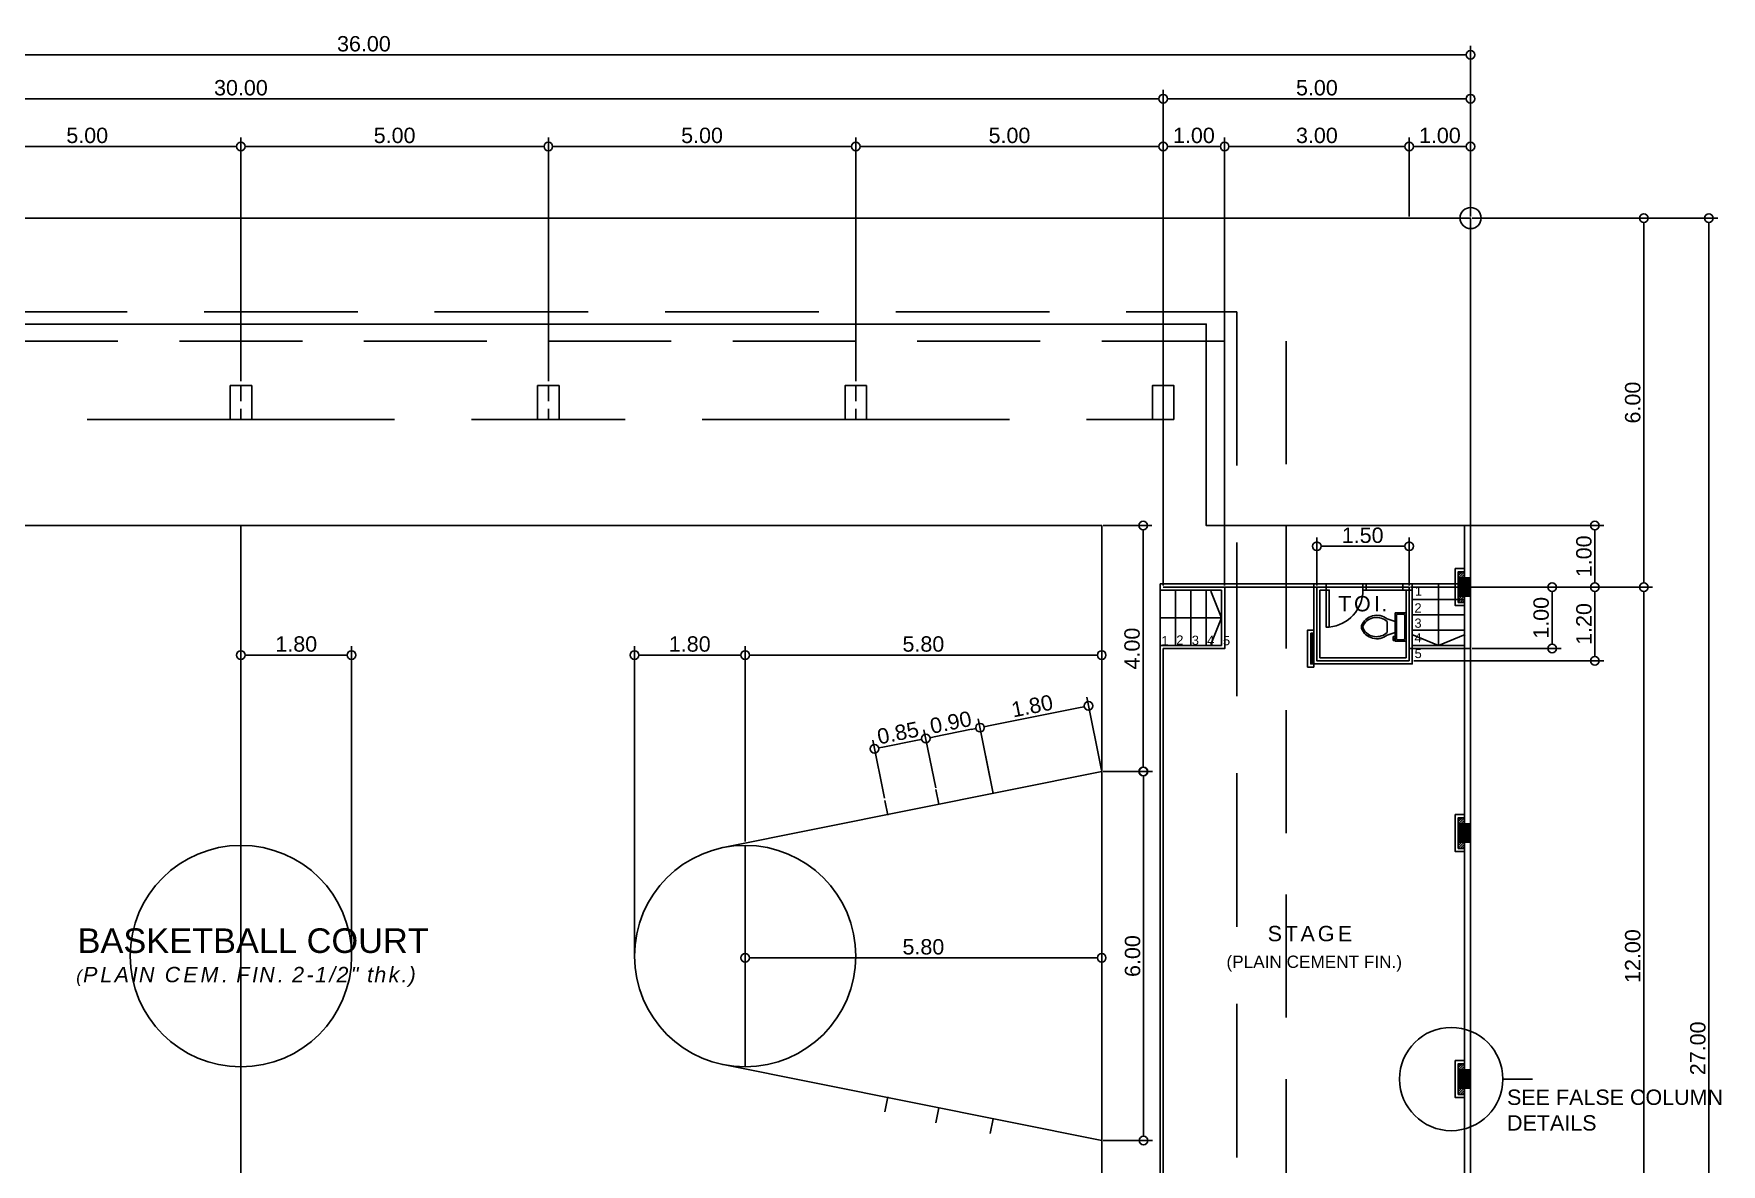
# Model space of a CAD drawing. Header units: inches. Extents: x -1369 to 1198, y -366 to 1398.
# Drawn here: x -18.52 to 8.92, y -223.9 to -205.52 of the extents above; entities that cross this region are included whole.
import ezdxf

# ---------------------------------------------------------------- set-up
doc = ezdxf.new("R2010")
doc.units = ezdxf.units.IN
doc.header["$MEASUREMENT"] = 0
doc.linetypes.add('HIDDEN', pattern=[0.375, 0.25, -0.125])
for name, color, linetype in [('cent', 3, 'Continuous'), ('COLM2', 7, 'Continuous'), ('dim', 8, 'Continuous'), ('rf', 1, 'HIDDEN'), ('txt', 7, 'Continuous'), ('wall', 7, 'Continuous')]:
    doc.layers.add(name, color=color, linetype=linetype)
doc.styles.get("Standard").update_dxf_attribs({"font": 'arial.ttf'})
doc.dimstyles.get("Standard").update_dxf_attribs({"dimtxt": 0.25, "dimasz": 0.14, "dimexe": 0.145, "dimexo": 0.025, "dimgap": 0.05, "dimtad": 1, "dimzin": 0, "dimdsep": 46, "dimtxsty": 'Standard', "dimblk": 'DOTBLANK', "dimcen": 0.09, "dimclrd": 256, "dimclre": 256, "dimaunit": 1, "dimadec": 5, "dimazin": 0, "dimtfac": 1, "dimtix": 1, "dimtofl": 0, "dimtmove": 0, "dimatfit": 3, "dimfxl": 0, "dimtolj": 1, "dimtzin": 0, "dimlwd": -1, "dimlwe": -1, "dimarcsym": 0})

# ---------------------------------------------------------------- blocks, each defined once
blk = doc.blocks.new('_DotBlank')
at = {"color": 0, "linetype": 'ByBlock', "lineweight": -2}
blk.add_line((-0.5, 0), (-1, 0), dxfattribs=at)
blk.add_circle((0, 0), 0.5, dxfattribs=at)
blk = doc.blocks.new('*D368')
at = {"layer": 'Defpoints', "color": 0, "transparency": 16777216}
for p in [(4.847, -205.865), (-31.153, -208.52), (4.847, -208.52)]:
    blk.add_point(p, dxfattribs=at)
at = {"layer": 'dim', "transparency": 16777216}
for p, q in [((-31.153, -208.495), (-31.153, -205.72)), ((4.847, -208.495), (4.847, -205.72)), ((-31.013, -205.865), (4.707, -205.865))]:
    blk.add_line(p, q, dxfattribs=at)
at = {"layer": 'dim', "transparency": 16777216, "xscale": 0.14, "yscale": 0.14, "zscale": 0.14, "rotation": 180}
blk.add_blockref('_DotBlank', (-31.153, -205.865), dxfattribs=at)
at = {"layer": 'dim', "transparency": 16777216, "xscale": 0.14, "yscale": 0.14, "zscale": 0.14}
blk.add_blockref('_DotBlank', (4.847, -205.865), dxfattribs=at)
at = {"layer": 'dim', "color": 0, "transparency": 16777216, "insert": (-13.153, -205.687), "char_height": 0.25, "attachment_point": 5}
blk.add_mtext('\\A1;36.00', dxfattribs=at)
blk = doc.blocks.new('*D346')
at = {"layer": 'Defpoints', "color": 0, "transparency": 16777216}
for p in [(4.847, -208.52), (4.847, -235.52), (8.722, -235.52)]:
    blk.add_point(p, dxfattribs=at)
at = {"layer": 'dim', "transparency": 16777216}
for p, q in [((4.872, -208.52), (8.867, -208.52)), ((8.722, -208.66), (8.722, -235.38)), ((4.872, -235.52), (8.867, -235.52))]:
    blk.add_line(p, q, dxfattribs=at)
at = {"layer": 'dim', "transparency": 16777216, "xscale": 0.14, "yscale": 0.14, "zscale": 0.14}
for p, rotation in [((8.722, -208.52), 90), ((8.722, -235.52), 270)]:
    blk.add_blockref('_DotBlank', p, dxfattribs=dict(at, rotation=rotation))
at = {"layer": 'dim', "color": 0, "transparency": 16777216, "insert": (8.544, -222.02), "char_height": 0.25, "attachment_point": 5, "rotation": 90}
blk.add_mtext('\\A1;27.00', dxfattribs=at)
blk = doc.blocks.new('*D351')
at = {"layer": 'Defpoints', "color": 0, "transparency": 16777216}
for p in [(-0.153, -206.579), (-30.153, -208.52), (-0.153, -208.52)]:
    blk.add_point(p, dxfattribs=at)
at = {"layer": 'dim', "transparency": 16777216}
for p, q in [((-30.153, -208.495), (-30.153, -206.434)), ((-30.013, -206.579), (-0.293, -206.579)), ((-0.153, -208.495), (-0.153, -206.434))]:
    blk.add_line(p, q, dxfattribs=at)
at = {"layer": 'dim', "transparency": 16777216, "xscale": 0.14, "yscale": 0.14, "zscale": 0.14, "rotation": 180}
blk.add_blockref('_DotBlank', (-30.153, -206.579), dxfattribs=at)
at = {"layer": 'dim', "transparency": 16777216, "xscale": 0.14, "yscale": 0.14, "zscale": 0.14}
blk.add_blockref('_DotBlank', (-0.153, -206.579), dxfattribs=at)
at = {"layer": 'dim', "color": 0, "transparency": 16777216, "insert": (-15.153, -206.402), "char_height": 0.25, "attachment_point": 5}
blk.add_mtext('\\A1;30.00', dxfattribs=at)
blk = doc.blocks.new('*D352')
at = {"layer": 'Defpoints', "color": 0, "transparency": 16777216}
for p in [(4.847, -206.579), (4.847, -208.52), (-0.153, -214.52)]:
    blk.add_point(p, dxfattribs=at)
at = {"layer": 'dim', "transparency": 16777216}
for p, q in [((-0.153, -214.495), (-0.153, -206.434)), ((-0.013, -206.579), (4.707, -206.579)), ((4.847, -208.495), (4.847, -206.434))]:
    blk.add_line(p, q, dxfattribs=at)
at = {"layer": 'dim', "transparency": 16777216, "xscale": 0.14, "yscale": 0.14, "zscale": 0.14, "rotation": 180}
blk.add_blockref('_DotBlank', (-0.153, -206.579), dxfattribs=at)
at = {"layer": 'dim', "transparency": 16777216, "xscale": 0.14, "yscale": 0.14, "zscale": 0.14}
blk.add_blockref('_DotBlank', (4.847, -206.579), dxfattribs=at)
at = {"layer": 'dim', "color": 0, "transparency": 16777216, "insert": (2.347, -206.402), "char_height": 0.25, "attachment_point": 5}
blk.add_mtext('\\A1;5.00', dxfattribs=at)
blk = doc.blocks.new('*D354')
at = {"layer": 'Defpoints', "color": 0, "transparency": 16777216}
for p in [(-15.153, -207.355), (-20.153, -211.195), (-15.153, -211.195)]:
    blk.add_point(p, dxfattribs=at)
at = {"layer": 'dim', "transparency": 16777216}
for p, q in [((-20.153, -211.17), (-20.153, -207.21)), ((-15.153, -211.17), (-15.153, -207.21)), ((-20.013, -207.355), (-15.293, -207.355))]:
    blk.add_line(p, q, dxfattribs=at)
at = {"layer": 'dim', "transparency": 16777216, "xscale": 0.14, "yscale": 0.14, "zscale": 0.14, "rotation": 180}
blk.add_blockref('_DotBlank', (-20.153, -207.355), dxfattribs=at)
at = {"layer": 'dim', "transparency": 16777216, "xscale": 0.14, "yscale": 0.14, "zscale": 0.14}
blk.add_blockref('_DotBlank', (-15.153, -207.355), dxfattribs=at)
at = {"layer": 'dim', "color": 0, "transparency": 16777216, "insert": (-17.653, -207.177), "char_height": 0.25, "attachment_point": 5}
blk.add_mtext('\\A1;5.00', dxfattribs=at)
blk = doc.blocks.new('*D355')
at = {"layer": 'Defpoints', "color": 0, "transparency": 16777216}
for p in [(-10.153, -207.355), (-15.153, -211.195), (-10.153, -211.195)]:
    blk.add_point(p, dxfattribs=at)
at = {"layer": 'dim', "transparency": 16777216}
for p, q in [((-15.153, -211.17), (-15.153, -207.21)), ((-10.153, -211.17), (-10.153, -207.21)), ((-15.013, -207.355), (-10.293, -207.355))]:
    blk.add_line(p, q, dxfattribs=at)
at = {"layer": 'dim', "transparency": 16777216, "xscale": 0.14, "yscale": 0.14, "zscale": 0.14, "rotation": 180}
blk.add_blockref('_DotBlank', (-15.153, -207.355), dxfattribs=at)
at = {"layer": 'dim', "transparency": 16777216, "xscale": 0.14, "yscale": 0.14, "zscale": 0.14}
blk.add_blockref('_DotBlank', (-10.153, -207.355), dxfattribs=at)
at = {"layer": 'dim', "color": 0, "transparency": 16777216, "insert": (-12.653, -207.177), "char_height": 0.25, "attachment_point": 5}
blk.add_mtext('\\A1;5.00', dxfattribs=at)
blk = doc.blocks.new('*D356')
at = {"layer": 'Defpoints', "color": 0, "transparency": 16777216}
for p in [(-5.153, -207.355), (-10.153, -211.195), (-5.153, -211.195)]:
    blk.add_point(p, dxfattribs=at)
at = {"layer": 'dim', "transparency": 16777216}
for p, q in [((-10.153, -211.17), (-10.153, -207.21)), ((-5.153, -211.17), (-5.153, -207.21)), ((-10.013, -207.355), (-5.293, -207.355))]:
    blk.add_line(p, q, dxfattribs=at)
at = {"layer": 'dim', "transparency": 16777216, "xscale": 0.14, "yscale": 0.14, "zscale": 0.14, "rotation": 180}
blk.add_blockref('_DotBlank', (-10.153, -207.355), dxfattribs=at)
at = {"layer": 'dim', "transparency": 16777216, "xscale": 0.14, "yscale": 0.14, "zscale": 0.14}
blk.add_blockref('_DotBlank', (-5.153, -207.355), dxfattribs=at)
at = {"layer": 'dim', "color": 0, "transparency": 16777216, "insert": (-7.653, -207.177), "char_height": 0.25, "attachment_point": 5}
blk.add_mtext('\\A1;5.00', dxfattribs=at)
blk = doc.blocks.new('*D357')
at = {"layer": 'Defpoints', "color": 0, "transparency": 16777216}
for p in [(-0.153, -207.355), (-5.153, -211.195), (-0.153, -211.195)]:
    blk.add_point(p, dxfattribs=at)
at = {"layer": 'dim', "transparency": 16777216}
for p, q in [((-5.153, -211.17), (-5.153, -207.21)), ((-0.153, -211.17), (-0.153, -207.21)), ((-5.013, -207.355), (-0.293, -207.355))]:
    blk.add_line(p, q, dxfattribs=at)
at = {"layer": 'dim', "transparency": 16777216, "xscale": 0.14, "yscale": 0.14, "zscale": 0.14, "rotation": 180}
blk.add_blockref('_DotBlank', (-5.153, -207.355), dxfattribs=at)
at = {"layer": 'dim', "transparency": 16777216, "xscale": 0.14, "yscale": 0.14, "zscale": 0.14}
blk.add_blockref('_DotBlank', (-0.153, -207.355), dxfattribs=at)
at = {"layer": 'dim', "color": 0, "transparency": 16777216, "insert": (-2.653, -207.177), "char_height": 0.25, "attachment_point": 5}
blk.add_mtext('\\A1;5.00', dxfattribs=at)
blk = doc.blocks.new('*D382')
at = {"layer": 'Defpoints', "color": 0, "transparency": 16777216}
for p in [(3.847, -214.52), (7.663, -214.52), (4.847, -226.52)]:
    blk.add_point(p, dxfattribs=at)
at = {"layer": 'dim', "transparency": 16777216}
for p, q in [((3.872, -214.52), (7.808, -214.52)), ((7.663, -226.38), (7.663, -214.66)), ((4.872, -226.52), (7.808, -226.52))]:
    blk.add_line(p, q, dxfattribs=at)
at = {"layer": 'dim', "transparency": 16777216, "xscale": 0.14, "yscale": 0.14, "zscale": 0.14}
for p, rotation in [((7.663, -214.52), 90), ((7.663, -226.52), 270)]:
    blk.add_blockref('_DotBlank', p, dxfattribs=dict(at, rotation=rotation))
at = {"layer": 'dim', "color": 0, "transparency": 16777216, "insert": (7.485, -220.52), "char_height": 0.25, "attachment_point": 5, "rotation": 90}
blk.add_mtext('\\A1;12.00', dxfattribs=at)
blk = doc.blocks.new('*D359')
at = {"layer": 'Defpoints', "color": 0, "transparency": 16777216}
for p in [(4.847, -208.52), (7.663, -208.52), (4.847, -214.52)]:
    blk.add_point(p, dxfattribs=at)
at = {"layer": 'dim', "transparency": 16777216}
for p, q in [((4.872, -208.52), (7.808, -208.52)), ((7.663, -214.38), (7.663, -208.66)), ((4.872, -214.52), (7.808, -214.52))]:
    blk.add_line(p, q, dxfattribs=at)
at = {"layer": 'dim', "transparency": 16777216, "xscale": 0.14, "yscale": 0.14, "zscale": 0.14}
for p, rotation in [((7.663, -208.52), 90), ((7.663, -214.52), 270)]:
    blk.add_blockref('_DotBlank', p, dxfattribs=dict(at, rotation=rotation))
at = {"layer": 'dim', "color": 0, "transparency": 16777216, "insert": (7.485, -211.52), "char_height": 0.25, "attachment_point": 5, "rotation": 90}
blk.add_mtext('\\A1;6.00', dxfattribs=at)
blk = doc.blocks.new('*D360')
at = {"layer": 'Defpoints', "color": 0, "transparency": 16777216}
for p in [(3.847, -207.355), (3.847, -208.52), (4.847, -208.52)]:
    blk.add_point(p, dxfattribs=at)
at = {"layer": 'dim', "transparency": 16777216}
for p, q in [((3.847, -208.495), (3.847, -207.21)), ((4.847, -208.495), (4.847, -207.21)), ((4.707, -207.355), (3.987, -207.355))]:
    blk.add_line(p, q, dxfattribs=at)
at = {"layer": 'dim', "transparency": 16777216, "xscale": 0.14, "yscale": 0.14, "zscale": 0.14, "rotation": 180}
blk.add_blockref('_DotBlank', (3.847, -207.355), dxfattribs=at)
at = {"layer": 'dim', "transparency": 16777216, "xscale": 0.14, "yscale": 0.14, "zscale": 0.14}
blk.add_blockref('_DotBlank', (4.847, -207.355), dxfattribs=at)
at = {"layer": 'dim', "color": 0, "transparency": 16777216, "insert": (4.347, -207.177), "char_height": 0.25, "attachment_point": 5}
blk.add_mtext('\\A1;1.00', dxfattribs=at)
blk = doc.blocks.new('*D361')
at = {"layer": 'Defpoints', "color": 0, "transparency": 16777216}
for p in [(0.847, -207.355), (-0.153, -208.495), (0.847, -214.52)]:
    blk.add_point(p, dxfattribs=at)
at = {"layer": 'dim', "transparency": 16777216}
for p, q in [((-0.153, -208.47), (-0.153, -207.21)), ((0.847, -214.495), (0.847, -207.21)), ((-0.013, -207.355), (0.707, -207.355))]:
    blk.add_line(p, q, dxfattribs=at)
at = {"layer": 'dim', "transparency": 16777216, "xscale": 0.14, "yscale": 0.14, "zscale": 0.14, "rotation": 180}
blk.add_blockref('_DotBlank', (-0.153, -207.355), dxfattribs=at)
at = {"layer": 'dim', "transparency": 16777216, "xscale": 0.14, "yscale": 0.14, "zscale": 0.14}
blk.add_blockref('_DotBlank', (0.847, -207.355), dxfattribs=at)
at = {"layer": 'dim', "color": 0, "transparency": 16777216, "insert": (0.347, -207.177), "char_height": 0.25, "attachment_point": 5}
blk.add_mtext('\\A1;1.00', dxfattribs=at)
blk = doc.blocks.new('*D362')
at = {"layer": 'Defpoints', "color": 0, "transparency": 16777216}
for p in [(0.847, -207.355), (0.847, -207.355), (3.847, -207.355)]:
    blk.add_point(p, dxfattribs=at)
at = {"layer": 'dim', "transparency": 16777216}
for p, q in [((0.847, -207.33), (0.847, -207.21)), ((3.847, -207.33), (3.847, -207.21)), ((3.707, -207.355), (0.987, -207.355))]:
    blk.add_line(p, q, dxfattribs=at)
at = {"layer": 'dim', "transparency": 16777216, "xscale": 0.14, "yscale": 0.14, "zscale": 0.14, "rotation": 180}
blk.add_blockref('_DotBlank', (0.847, -207.355), dxfattribs=at)
at = {"layer": 'dim', "transparency": 16777216, "xscale": 0.14, "yscale": 0.14, "zscale": 0.14}
blk.add_blockref('_DotBlank', (3.847, -207.355), dxfattribs=at)
at = {"layer": 'dim', "color": 0, "transparency": 16777216, "insert": (2.347, -207.177), "char_height": 0.25, "attachment_point": 5}
blk.add_mtext('\\A1;3.00', dxfattribs=at)
blk = doc.blocks.new('fc')
h = blk.add_hatch()
h.set_pattern_fill('ANSI31', color=3, scale=0.05)
h.paths.add_polyline_path([(0, 0), (-0.05, 0), (-0.05, -0.5), (0, -0.5)])
at = {"color": 1}
blk.add_lwpolyline([(0, 0.05), (-0.1, 0.05), (-0.1, -0.55), (0, -0.55)], dxfattribs=at)
for points in [[(-0.05, -0.5), (-0.05, 0), (0, 0)], [(0, 0.05), (0, 0)], [(0, -0.5), (0, 0)], [(0, -0.5), (-0.05, -0.5)], [(0, -0.5), (0, -0.55)]]:
    blk.add_lwpolyline(points)
blk = doc.blocks.new('*D341')
at = {"layer": 'Defpoints', "color": 0, "transparency": 16777216}
for p in [(3.847, -214.52), (6.868, -214.52), (3.897, -215.72)]:
    blk.add_point(p, dxfattribs=at)
at = {"layer": 'dim', "transparency": 16777216}
for p, q in [((3.872, -214.52), (7.013, -214.52)), ((6.868, -215.58), (6.868, -214.66)), ((3.922, -215.72), (7.013, -215.72))]:
    blk.add_line(p, q, dxfattribs=at)
at = {"layer": 'dim', "transparency": 16777216, "xscale": 0.14, "yscale": 0.14, "zscale": 0.14}
for p, rotation in [((6.868, -214.52), 90), ((6.868, -215.72), 270)]:
    blk.add_blockref('_DotBlank', p, dxfattribs=dict(at, rotation=rotation))
at = {"layer": 'dim', "color": 0, "transparency": 16777216, "insert": (6.691, -215.12), "char_height": 0.25, "attachment_point": 5, "rotation": 90}
blk.add_mtext('\\A1;1.20', dxfattribs=at)
blk = doc.blocks.new('*D342')
at = {"layer": 'Defpoints', "color": 0, "transparency": 16777216}
for p in [(3.847, -213.857), (2.347, -214.52), (3.847, -214.52)]:
    blk.add_point(p, dxfattribs=at)
at = {"layer": 'dim', "transparency": 16777216}
for p, q in [((2.347, -214.495), (2.347, -213.712)), ((3.847, -214.495), (3.847, -213.712)), ((2.487, -213.857), (3.707, -213.857))]:
    blk.add_line(p, q, dxfattribs=at)
at = {"layer": 'dim', "transparency": 16777216, "xscale": 0.14, "yscale": 0.14, "zscale": 0.14, "rotation": 180}
blk.add_blockref('_DotBlank', (2.347, -213.857), dxfattribs=at)
at = {"layer": 'dim', "transparency": 16777216, "xscale": 0.14, "yscale": 0.14, "zscale": 0.14}
blk.add_blockref('_DotBlank', (3.847, -213.857), dxfattribs=at)
at = {"layer": 'dim', "color": 0, "transparency": 16777216, "insert": (3.092, -213.679), "char_height": 0.25, "attachment_point": 5}
blk.add_mtext('\\A1;1.50', dxfattribs=at)
blk = doc.blocks.new('*D343')
at = {"layer": 'Defpoints', "color": 0, "transparency": 16777216}
for p in [(4.797, -214.52), (4.847, -215.52), (6.173, -215.52)]:
    blk.add_point(p, dxfattribs=at)
at = {"layer": 'dim', "transparency": 16777216}
for p, q in [((4.822, -214.52), (6.318, -214.52)), ((6.173, -214.66), (6.173, -215.38)), ((4.872, -215.52), (6.318, -215.52))]:
    blk.add_line(p, q, dxfattribs=at)
at = {"layer": 'dim', "transparency": 16777216, "xscale": 0.14, "yscale": 0.14, "zscale": 0.14}
for p, rotation in [((6.173, -214.52), 90), ((6.173, -215.52), 270)]:
    blk.add_blockref('_DotBlank', p, dxfattribs=dict(at, rotation=rotation))
at = {"layer": 'dim', "color": 0, "transparency": 16777216, "insert": (5.995, -215.02), "char_height": 0.25, "attachment_point": 5, "rotation": 90}
blk.add_mtext('\\A1;1.00', dxfattribs=at)
blk = doc.blocks.new('*D345')
at = {"layer": 'Defpoints', "color": 0, "transparency": 16777216}
for p in [(4.822, -213.52), (6.868, -213.52), (4.822, -214.52)]:
    blk.add_point(p, dxfattribs=at)
at = {"layer": 'dim', "transparency": 16777216}
for p, q in [((4.847, -213.52), (7.013, -213.52)), ((6.868, -214.38), (6.868, -213.66)), ((4.847, -214.52), (7.013, -214.52))]:
    blk.add_line(p, q, dxfattribs=at)
at = {"layer": 'dim', "transparency": 16777216, "xscale": 0.14, "yscale": 0.14, "zscale": 0.14}
for p, rotation in [((6.868, -213.52), 90), ((6.868, -214.52), 270)]:
    blk.add_blockref('_DotBlank', p, dxfattribs=dict(at, rotation=rotation))
at = {"layer": 'dim', "color": 0, "transparency": 16777216, "insert": (6.691, -214.02), "char_height": 0.25, "attachment_point": 5, "rotation": 90}
blk.add_mtext('\\A1;1.00', dxfattribs=at)
blk = doc.blocks.new('*D371')
at = {"layer": 'Defpoints', "color": 0, "transparency": 16777216}
for p in [(-1.153, -215.625), (-1.153, -217.52), (-6.953, -218.684)]:
    blk.add_point(p, dxfattribs=at)
at = {"layer": 'dim', "transparency": 16777216}
for p, q in [((-6.953, -218.659), (-6.953, -215.48)), ((-6.813, -215.625), (-1.293, -215.625)), ((-1.153, -217.495), (-1.153, -215.48))]:
    blk.add_line(p, q, dxfattribs=at)
at = {"layer": 'dim', "transparency": 16777216, "xscale": 0.14, "yscale": 0.14, "zscale": 0.14, "rotation": 180}
blk.add_blockref('_DotBlank', (-6.953, -215.625), dxfattribs=at)
at = {"layer": 'dim', "transparency": 16777216, "xscale": 0.14, "yscale": 0.14, "zscale": 0.14}
blk.add_blockref('_DotBlank', (-1.153, -215.625), dxfattribs=at)
at = {"layer": 'dim', "color": 0, "transparency": 16777216, "insert": (-4.053, -215.447), "char_height": 0.25, "attachment_point": 5}
blk.add_mtext('\\A1;5.80', dxfattribs=at)
blk = doc.blocks.new('*D372')
at = {"layer": 'Defpoints', "color": 0, "transparency": 16777216}
for p in [(-8.753, -215.625), (-6.953, -218.684), (-8.753, -220.52)]:
    blk.add_point(p, dxfattribs=at)
at = {"layer": 'dim', "transparency": 16777216}
for p, q in [((-8.753, -220.495), (-8.753, -215.48)), ((-7.093, -215.625), (-8.613, -215.625)), ((-6.953, -218.659), (-6.953, -215.48))]:
    blk.add_line(p, q, dxfattribs=at)
at = {"layer": 'dim', "transparency": 16777216, "xscale": 0.14, "yscale": 0.14, "zscale": 0.14, "rotation": 180}
blk.add_blockref('_DotBlank', (-8.753, -215.625), dxfattribs=at)
at = {"layer": 'dim', "transparency": 16777216, "xscale": 0.14, "yscale": 0.14, "zscale": 0.14}
blk.add_blockref('_DotBlank', (-6.953, -215.625), dxfattribs=at)
at = {"layer": 'dim', "color": 0, "transparency": 16777216, "insert": (-7.853, -215.447), "char_height": 0.25, "attachment_point": 5}
blk.add_mtext('\\A1;1.80', dxfattribs=at)
blk = doc.blocks.new('*D373')
at = {"layer": 'Defpoints', "color": 0, "transparency": 16777216}
for p in [(-3.132, -216.806), (-2.966, -217.633), (-3.848, -217.81)]:
    blk.add_point(p, dxfattribs=at)
at = {"layer": 'dim', "transparency": 16777216}
for p, q in [((-2.971, -217.609), (-3.16, -216.664)), ((-3.853, -217.786), (-4.043, -216.841)), ((-3.877, -216.955), (-3.269, -216.833))]:
    blk.add_line(p, q, dxfattribs=at)
at = {"layer": 'dim', "transparency": 16777216, "xscale": 0.14, "yscale": 0.14, "zscale": 0.14}
for p, rotation in [((-3.132, -216.806), 11.35111258159758), ((-4.014, -216.983), 191.3511125815976)]:
    blk.add_blockref('_DotBlank', p, dxfattribs=dict(at, rotation=rotation))
at = {"layer": 'dim', "color": 0, "transparency": 16777216, "insert": (-3.608, -216.72), "char_height": 0.25, "attachment_point": 5, "rotation": 11.3511}
blk.add_mtext('\\A1;0.90', dxfattribs=at)
blk = doc.blocks.new('*D374')
at = {"layer": 'Defpoints', "color": 0, "transparency": 16777216}
for p in [(-1.367, -216.451), (-1.153, -217.52), (-2.917, -217.874)]:
    blk.add_point(p, dxfattribs=at)
at = {"layer": 'dim', "transparency": 16777216}
for p, q in [((-2.995, -216.778), (-1.504, -216.479)), ((-1.158, -217.495), (-1.396, -216.309)), ((-2.922, -217.85), (-3.16, -216.664))]:
    blk.add_line(p, q, dxfattribs=at)
at = {"layer": 'dim', "transparency": 16777216, "xscale": 0.14, "yscale": 0.14, "zscale": 0.14}
for p, rotation in [((-1.367, -216.451), 11.35111258159758), ((-3.132, -216.806), 191.3511125815976)]:
    blk.add_blockref('_DotBlank', p, dxfattribs=dict(at, rotation=rotation))
at = {"layer": 'dim', "color": 0, "transparency": 16777216, "insert": (-2.284, -216.454), "char_height": 0.25, "attachment_point": 5, "rotation": 11.3511}
blk.add_mtext('\\A1;1.80', dxfattribs=at)
blk = doc.blocks.new('bc')
at = {"color": 8, "true_color": 0x808080}
blk.add_lwpolyline([(7, 14), (-7, 14), (-7, -14), (7, -14)], close=True, dxfattribs=at)
for points in [[(7, 0), (-7, 0)], [(-1.759, -7.817), (-3, -14)], [(1.759, -7.817), (3, -14)], [(1.8, -8.2), (-1.8, -8.2)], [(-2.291, -10.52), (-2.532, -10.472)], [(2.291, -10.52), (2.532, -10.472)], [(-2.469, -11.353), (-2.71, -11.304)], [(2.469, -11.353), (2.71, -11.304)], [(-2.646, -12.235), (-2.887, -12.187)], [(2.646, -12.235), (2.887, -12.187)]]:
    blk.add_lwpolyline(points, dxfattribs=at)
for centre in [(0, 0), (0, -8.2)]:
    blk.add_circle(centre, 1.8, dxfattribs=at)
blk = doc.blocks.new('*D348')
at = {"layer": 'Defpoints', "color": 0, "transparency": 16777216}
for p in [(-4.014, -216.983), (-3.848, -217.81), (-4.682, -217.978)]:
    blk.add_point(p, dxfattribs=at)
at = {"layer": 'dim', "transparency": 16777216}
for p, q in [((-4.687, -217.953), (-4.877, -217.008)), ((-4.711, -217.123), (-4.151, -217.01)), ((-3.853, -217.786), (-4.043, -216.841))]:
    blk.add_line(p, q, dxfattribs=at)
at = {"layer": 'dim', "transparency": 16777216, "xscale": 0.14, "yscale": 0.14, "zscale": 0.14}
for p, rotation in [((-4.849, -217.15), 191.3511125815968), ((-4.014, -216.983), 11.35111258159681)]:
    blk.add_blockref('_DotBlank', p, dxfattribs=dict(at, rotation=rotation))
at = {"layer": 'dim', "color": 0, "transparency": 16777216, "insert": (-4.466, -216.892), "char_height": 0.25, "attachment_point": 5, "rotation": 11.3511}
blk.add_mtext('\\A1;0.85', dxfattribs=at)
blk = doc.blocks.new('*D375')
at = {"layer": 'Defpoints', "color": 0, "transparency": 16777216}
for p in [(-1.153, -217.52), (-1.153, -223.52), (-0.473, -223.52)]:
    blk.add_point(p, dxfattribs=at)
at = {"layer": 'dim', "transparency": 16777216}
for p, q in [((-1.128, -217.52), (-0.328, -217.52)), ((-0.473, -217.66), (-0.473, -223.38)), ((-1.128, -223.52), (-0.328, -223.52))]:
    blk.add_line(p, q, dxfattribs=at)
at = {"layer": 'dim', "transparency": 16777216, "xscale": 0.14, "yscale": 0.14, "zscale": 0.14}
for p, rotation in [((-0.473, -217.52), 90), ((-0.473, -223.52), 270)]:
    blk.add_blockref('_DotBlank', p, dxfattribs=dict(at, rotation=rotation))
at = {"layer": 'dim', "color": 0, "transparency": 16777216, "insert": (-0.65, -220.52), "char_height": 0.25, "attachment_point": 5, "rotation": 90}
blk.add_mtext('\\A1;6.00', dxfattribs=at)
blk = doc.blocks.new('*D376')
at = {"layer": 'Defpoints', "color": 0, "transparency": 16777216}
for p in [(-6.953, -220.52), (-6.953, -220.548), (-1.153, -220.52)]:
    blk.add_point(p, dxfattribs=at)
at = {"layer": 'dim', "transparency": 16777216}
for p, q in [((-6.953, -220.545), (-6.953, -220.693)), ((-1.293, -220.548), (-6.813, -220.548)), ((-1.153, -220.545), (-1.153, -220.693))]:
    blk.add_line(p, q, dxfattribs=at)
at = {"layer": 'dim', "transparency": 16777216, "xscale": 0.14, "yscale": 0.14, "zscale": 0.14, "rotation": 180}
blk.add_blockref('_DotBlank', (-6.953, -220.548), dxfattribs=at)
at = {"layer": 'dim', "transparency": 16777216, "xscale": 0.14, "yscale": 0.14, "zscale": 0.14}
blk.add_blockref('_DotBlank', (-1.153, -220.548), dxfattribs=at)
at = {"layer": 'dim', "color": 0, "transparency": 16777216, "insert": (-4.053, -220.371), "char_height": 0.25, "attachment_point": 5}
blk.add_mtext('\\A1;5.80', dxfattribs=at)
blk = doc.blocks.new('*D378')
at = {"layer": 'Defpoints', "color": 0, "transparency": 16777216}
for p in [(-1.153, -213.52), (-1.153, -217.52), (-0.48, -217.52)]:
    blk.add_point(p, dxfattribs=at)
at = {"layer": 'dim', "transparency": 16777216}
for p, q in [((-1.128, -213.52), (-0.335, -213.52)), ((-0.48, -213.66), (-0.48, -217.38)), ((-1.128, -217.52), (-0.335, -217.52))]:
    blk.add_line(p, q, dxfattribs=at)
at = {"layer": 'dim', "transparency": 16777216, "xscale": 0.14, "yscale": 0.14, "zscale": 0.14}
for p, rotation in [((-0.48, -213.52), 90), ((-0.48, -217.52), 270)]:
    blk.add_blockref('_DotBlank', p, dxfattribs=dict(at, rotation=rotation))
at = {"layer": 'dim', "color": 0, "transparency": 16777216, "insert": (-0.658, -215.52), "char_height": 0.25, "attachment_point": 5, "rotation": 90}
blk.add_mtext('\\A1;4.00', dxfattribs=at)
blk = doc.blocks.new('*D379')
at = {"layer": 'Defpoints', "color": 0, "transparency": 16777216}
for p in [(-13.353, -215.625), (-15.153, -218.72), (-13.353, -220.52)]:
    blk.add_point(p, dxfattribs=at)
at = {"layer": 'dim', "transparency": 16777216}
for p, q in [((-15.153, -218.695), (-15.153, -215.48)), ((-15.013, -215.625), (-13.493, -215.625)), ((-13.353, -220.495), (-13.353, -215.48))]:
    blk.add_line(p, q, dxfattribs=at)
at = {"layer": 'dim', "transparency": 16777216, "xscale": 0.14, "yscale": 0.14, "zscale": 0.14, "rotation": 180}
blk.add_blockref('_DotBlank', (-15.153, -215.625), dxfattribs=at)
at = {"layer": 'dim', "transparency": 16777216, "xscale": 0.14, "yscale": 0.14, "zscale": 0.14}
blk.add_blockref('_DotBlank', (-13.353, -215.625), dxfattribs=at)
at = {"layer": 'dim', "color": 0, "transparency": 16777216, "insert": (-14.253, -215.447), "char_height": 0.25, "attachment_point": 5}
blk.add_mtext('\\A1;1.80', dxfattribs=at)
blk = doc.blocks.new('TOI.')
at = {"color": 6, "lineweight": 15}
for p, q in [((-0.2, 0.308), (-0.2, 0.308)), ((0, 0.308), (0, 0.308)), ((0.2, 0.308), (0.2, 0.308)), ((-0.2, 0.132), (-0.2, 0.121))]:
    blk.add_line(p, q, dxfattribs=at)
for p, q in [((-0.22, 0.121), (-0.176, 0.121)), ((-0.22, 0.099), (-0.22, 0.121)), ((-0.154, 0.099), (-0.22, 0.099)), ((-0.176, 0.121), (-0.176, 0.132)), ((-0.154, 0.132), (-0.154, 0.099)), ((0.088, 0), (-0.088, 0)), ((0.209, 0.176), (0.209, 0.264))]:
    blk.add_line(p, q)
for points in [[(0.231, 0.132), (0.231, 0.308), (-0.231, 0.308), (-0.231, 0.132)], [(0.187, 0.286), (-0.187, 0.286)], [(-0.231, 0.208), (-0.231, 0.132), (0.231, 0.132), (0.231, 0.208)], [(-0.209, 0.264), (-0.209, 0.176)], [(-0.187, 0.154), (0.187, 0.154)], [(-0.132, 0), (-0.088, 0.132)], [(0.088, 0.132), (0.132, 0)]]:
    blk.add_lwpolyline(points)
for centre, radius, start, end in [((-0.19, 0.267), 0.0194, 81.8699, 188.1301), ((0.19, 0.267), 0.0194, 351.8699, 98.1301), ((-0.19, 0.173), 0.0194, 171.8699, 278.1301), ((0.077, -0.167), 0.268, 141.4691, 247.9714), ((0.092, -0.172), 0.249, 136.3677, 238.9468), ((-0.077, -0.167), 0.268, 292.0284, 38.5307), ((-0.092, -0.172), 0.249, 301.053, 43.6321), ((0.19, 0.173), 0.0194, 261.8699, 8.1301), ((0, -0.305), 0.088, 245.7318, 294.2682), ((0, -0.33), 0.088, 254.8605, 285.1395)]:
    blk.add_arc(centre, radius, start, end)

msp = doc.modelspace()

# ---------------------------------------------------------------- hatches: boundary and pattern name
h = msp.add_hatch()
h.set_pattern_fill('ANSI31', color=3, scale=0.2)
h.set_pattern_definition([(45, (0.0245, -219.102929), (-0.01767767, 0.01767767), [])])
h.paths.add_polyline_path([(4.7474, -214.3698), (4.7474, -214.2698), (4.6474, -214.2698), (4.6474, -214.3698)])
h.paths.add_polyline_path([(4.7474, -214.7698), (4.7474, -214.6698), (4.6474, -214.6698), (4.6474, -214.7698)])
h = msp.add_hatch()
h.set_pattern_fill('ANSI31', color=3, scale=0.2)
h.set_pattern_definition([(45, (0.0245, -223.102929), (-0.01767767, 0.01767767), [])])
h.paths.add_polyline_path([(4.7474, -218.3698), (4.7474, -218.2698), (4.6474, -218.2698), (4.6474, -218.3698)])
h.paths.add_polyline_path([(4.7474, -218.7698), (4.7474, -218.6698), (4.6474, -218.6698), (4.6474, -218.7698)])
h = msp.add_hatch()
h.set_pattern_fill('ANSI31', color=3, scale=0.2)
h.set_pattern_definition([(45, (0.0245, -227.102929), (-0.01767767, 0.01767767), [])])
h.paths.add_polyline_path([(4.7474, -222.3698), (4.7474, -222.2698), (4.6474, -222.2698), (4.6474, -222.3698)])
h.paths.add_polyline_path([(4.7474, -222.7698), (4.7474, -222.6698), (4.6474, -222.6698), (4.6474, -222.7698)])
at = {"layer": 'COLM2'}
h = msp.add_hatch(color=3, dxfattribs=at)
h.dxf.hatch_style = 1
h.paths.add_polyline_path([(4.6474, -214.3698), (4.8474, -214.3698), (4.8474, -214.6698), (4.6474, -214.6698)])
h = msp.add_hatch(color=3, dxfattribs=at)
h.dxf.hatch_style = 1
h.paths.add_polyline_path([(4.6474, -218.3698), (4.8474, -218.3698), (4.8474, -218.6698), (4.6474, -218.6698)])
h = msp.add_hatch(color=3, dxfattribs=at)
h.dxf.hatch_style = 1
h.paths.add_polyline_path([(4.6474, -222.3698), (4.8474, -222.3698), (4.8474, -222.6698), (4.6474, -222.6698)])

# ---------------------------------------------------------------- linework, layer by layer
at = {"color": 7}
msp.add_lwpolyline([(-31.1526, -208.5198), (4.8474, -208.5198), (4.8474, -235.5198), (-31.1526, -235.5198)], close=True, dxfattribs=at)
at = {"color": 3}
msp.add_lwpolyline([(-31.1526, -210.2448), (0.5474, -210.2448), (0.5474, -213.5198), (4.8474, -213.5198)], dxfattribs=at)
for points in [[(-14.9776, -211.2448), (-15.3276, -211.2448), (-15.3276, -211.7948), (-14.9776, -211.7948)], [(-9.9776, -211.2448), (-10.3276, -211.2448), (-10.3276, -211.7948), (-9.9776, -211.7948)], [(-4.9776, -211.2448), (-5.3276, -211.2448), (-5.3276, -211.7948), (-4.9776, -211.7948)], [(0.0224, -211.7948), (-0.3276, -211.7948), (-0.3276, -211.2448), (0.0224, -211.2448)]]:
    msp.add_lwpolyline(points, close=True)
at = {"linetype": 'HIDDEN'}
for points in [[(-15.1526, -211.2448), (-15.1526, -211.7948)], [(-10.1526, -211.2448), (-10.1526, -211.7948)], [(-5.1526, -211.2448), (-5.1526, -211.7948)], [(-5.1526, -211.2448), (-5.1526, -211.7948)], [(-0.1526, -211.2448), (-0.1526, -211.7948)]]:
    msp.add_lwpolyline(points, dxfattribs=at)
at = {"linetype": 'HIDDEN', "ltscale": 10}
for points in [[(-15.1526, -211.7948), (-20.1526, -211.7948)], [(-15.1526, -211.7948), (-10.1526, -211.7948)], [(-5.1526, -211.7948), (-10.1526, -211.7948)], [(-5.1526, -211.7948), (-0.1526, -211.7948)]]:
    msp.add_lwpolyline(points, dxfattribs=at)
for points in [[(4.7474, -214.3698), (4.7474, -213.5198), (4.8474, -213.5198)], [(4.7474, -214.2698), (4.6474, -214.2698), (4.6474, -214.3698)], [(3.8974, -215.6698), (3.8974, -215.6698), (3.8974, -215.7698), (2.297, -215.7698), (2.297, -214.4698)], [(2.397, -214.5698), (2.397, -215.6698), (3.7974, -215.6698)], [(2.397, -214.5698), (2.497, -214.5698)], [(2.497, -214.5698), (2.497, -214.4698)], [(3.097, -214.5698), (3.097, -214.4698)], [(3.097, -214.5698), (3.8974, -214.5698)], [(3.1472, -214.5698), (3.1472, -214.4698)], [(3.7472, -214.5698), (3.7472, -214.4698)], [(3.7974, -214.5698), (3.7974, -215.6698)], [(4.6474, -214.6698), (4.6474, -214.7698), (4.7474, -214.7698)], [(4.7474, -226.3698), (4.7474, -214.6698), (4.8474, -214.6698)], [(3.8974, -215.4698), (4.7474, -215.4698)], [(3.8974, -215.4698), (3.8974, -215.4698), (3.8974, -215.7698)], [(4.7474, -218.2698), (4.6474, -218.2698), (4.6474, -218.3698)], [(4.7474, -218.7698), (4.6474, -218.7698), (4.6474, -218.2698), (4.7474, -218.2698), (4.7474, -218.7698)], [(4.6474, -218.6698), (4.6474, -218.7698), (4.7474, -218.7698)], [(4.7474, -222.2698), (4.6474, -222.2698), (4.6474, -222.3698)], [(4.6474, -222.6698), (4.6474, -222.7698), (4.7474, -222.7698)]]:
    msp.add_lwpolyline(points)
at = {"color": 1}
for points in [[(4.7474, -214.2198), (4.5974, -214.2198), (4.5974, -214.8198), (4.7474, -214.8198)], [(-0.2026, -214.5698), (-0.2026, -215.4698)], [(0.6203, -215.4547), (0.7974, -215.0198), (0.6203, -214.5849)], [(3.1472, -214.5198), (3.7472, -214.5198)], [(3.8974, -214.4698), (4.6474, -214.4698)], [(3.8974, -214.7198), (4.7474, -214.7198)], [(3.8974, -214.9698), (4.7474, -214.9698)], [(3.8911, -215.2927), (4.326, -215.4698), (4.7608, -215.2927)], [(3.8974, -215.2198), (4.7474, -215.2198)], [(4.7474, -218.2198), (4.5974, -218.2198), (4.5974, -218.8198), (4.7474, -218.8198)], [(4.7474, -218.2198), (4.5974, -218.2198), (4.5974, -218.8198), (4.7474, -218.8198)], [(4.7474, -222.2198), (4.5974, -222.2198), (4.5974, -222.8198), (4.7474, -222.8198)]]:
    msp.add_lwpolyline(points, dxfattribs=at)
msp.add_lwpolyline([(2.497, -214.5698), (2.547, -214.5698), (2.547, -215.1698), (2.497, -215.1698)], close=True, dxfattribs=at)
at = {"color": 8}
for points in [[(4.326, -215.4698), (4.326, -214.4698)], [(0.7974, -215.0198), (-0.2026, -215.0198)], [(5.3712, -222.5198), (5.8562, -222.5198)]]:
    msp.add_lwpolyline(points, dxfattribs=at)
at = {"color": 1}
msp.add_circle((4.8474, -208.5198), 0.1713, dxfattribs=at)
at = {"color": 8}
msp.add_circle((4.5316, -222.5198), 0.8396, dxfattribs=at)
msp.add_arc((2.4928, -214.5681), 0.6041, 275.14199, 359.83712, dxfattribs=at)
at = {"layer": 'cent'}
for points in [[(-0.1526, -214.5198), (3.8474, -214.5198), (3.8474, -215.5198), (4.8474, -215.5198)], [(0.8474, -214.5198), (0.8474, -215.5198), (-0.1526, -215.5198), (-0.1526, -225.5198)], [(2.347, -214.5198), (2.347, -215.7198), (3.8474, -215.7198)], [(3.8474, -215.5198), (3.8474, -215.7198)]]:
    msp.add_lwpolyline(points, dxfattribs=at)
at = {"layer": 'COLM2'}
for points in [[(4.6474, -214.3698), (4.8474, -214.3698), (4.8474, -214.6698), (4.6474, -214.6698)], [(4.6474, -218.3698), (4.8474, -218.3698), (4.8474, -218.6698), (4.6474, -218.6698)], [(4.6474, -222.3698), (4.8474, -222.3698), (4.8474, -222.6698), (4.6474, -222.6698)]]:
    msp.add_lwpolyline(points, close=True, dxfattribs=at)
at = {"layer": 'Defpoints', "color": 8, "linetype": 'HIDDEN', "ltscale": 8}
msp.add_lwpolyline([(-28.1526, -210.5198), (1.8474, -210.5198), (1.8474, -225.5198), (-28.1526, -225.5198)], close=True, dxfattribs=at)
at = {"layer": 'rf', "color": 1, "linetype": 'HIDDEN', "ltscale": 10}
msp.add_lwpolyline([(1.0474, -210.0448), (1.0474, -231.0448), (-30.7526, -231.0448), (-30.7526, -210.0448)], close=True, dxfattribs=at)
at = {"layer": 'wall'}
for points in [[(-0.2026, -214.4698), (3.8974, -214.4698), (3.8974, -215.4698)], [(-0.2026, -214.4698), (-0.2026, -214.5698)], [(-0.2026, -214.5698), (0.7974, -214.5698)], [(0.7974, -214.5698), (0.7974, -215.4698)], [(-0.2026, -215.4698), (-0.2026, -225.5698)], [(-0.2026, -215.4698), (0.7974, -215.4698)]]:
    msp.add_lwpolyline(points, dxfattribs=at)
at = {"layer": 'wall', "color": 1}
for points in [[(0.0474, -214.5698), (0.0474, -215.4698)], [(0.2974, -214.5698), (0.2974, -215.4698)], [(0.5474, -214.5698), (0.5474, -215.4698)]]:
    msp.add_lwpolyline(points, dxfattribs=at)

# ---------------------------------------------------------------- block references
at = {"rotation": 90}
msp.add_blockref('bc', (-15.1526, -220.5198), dxfattribs=at)
at = {"xscale": -1}
for name, p, rotation in [('TOI.', (3.4894, -215.1698), 270), ('fc', (2.297, -215.7698), 180)]:
    msp.add_blockref(name, p, dxfattribs=dict(at, rotation=rotation))

# ---------------------------------------------------------------- texts
at = {"char_height": 0.15, "attachment_point": 1}
for s, insert in [('1', (3.9414, -214.508)), ('2', (3.934, -214.7835)), ('3', (3.934, -215.0316)), ('1', (-0.1829, -215.3181)), ('2', (0.0605, -215.307)), ('3', (0.3125, -215.3096)), ('4', (0.5611, -215.3112)), ('5', (0.8201, -215.3155)), ('4', (3.934, -215.2698)), ('5', (3.936, -215.5247))]:
    msp.add_mtext_dynamic_manual_height_columns(s, width=0.159217, gutter_width=1, heights=[0], dxfattribs=dict(at, insert=insert))
at = {"layer": 'txt'}
for s, insert, char_height, width, attachment_point in [('{\\T1.2;TOI.}', (2.695, -214.9179), 0.25, 2.789052, 7), ('BASKETBALL COURT', (-17.8106, -220.0693), 0.4, 6.064647, 1), ('{\\T1.2;STAGE}', (1.546, -220.029), 0.25, 2.789052, 1), ('(PLAIN CEMENT FIN.)', (0.8764, -220.5123), 0.2, 4.498814, 1), ('{\\fArial|b0|i1|c0|p34;\\T1.2;(\\H1.25x;PLAIN CEM. FIN. 2-1/2" thk.)}', (-17.8314, -220.6956), 0.2, 6.880515, 1), ('SEE FALSE COLUMN\\PDETAILS', (5.44, -222.6904), 0.25, 4.498814, 1)]:
    msp.add_mtext(s, dxfattribs=dict(at, insert=insert, char_height=char_height, width=width, attachment_point=attachment_point))

# ---------------------------------------------------------------- dimensions: what is measured, and where the dimension line sits
at = {"layer": 'dim', "color": 0}
for base, p1, p2, picture, middle in [((4.8474, -205.8648), (-31.1526, -208.5198), (4.8474, -208.5198), '*D368', (-13.1526, -205.687)), ((-0.1526, -206.5793), (-30.1525, -208.5198), (-0.1526, -208.5198), '*D351', (-15.1526, -206.4016)), ((4.8474, -206.5793), (-0.1526, -214.5198), (4.8474, -208.5198), '*D352', (2.3474, -206.4016)), ((-15.1526, -207.3549), (-20.1526, -211.1948), (-15.1526, -211.1948), '*D354', (-17.6526, -207.1773)), ((-10.1526, -207.3549), (-15.1526, -211.1948), (-10.1526, -211.1948), '*D355', (-12.6526, -207.1773)), ((-5.1526, -207.3549), (-10.1526, -211.1948), (-5.1526, -211.1948), '*D356', (-7.6526, -207.1773)), ((-0.1526, -207.3549), (-5.1526, -211.1948), (-0.1526, -211.1948), '*D357', (-2.6526, -207.1773)), ((0.8474, -207.3549), (-0.1526, -208.4948), (0.8474, -214.5198), '*D361', (0.3474, -207.1773)), ((0.8474, -207.3549), (3.8474, -207.3549), (0.8474, -207.3549), '*D362', (2.3474, -207.1772)), ((3.8474, -207.3549), (4.8474, -208.5198), (3.8474, -208.5198), '*D360', (4.3474, -207.1773)), ((-13.3526, -215.6248), (-15.1526, -218.7198), (-13.3526, -220.5198), '*D379', (-14.2526, -215.4472)), ((-8.7526, -215.6248), (-6.9526, -218.6841), (-8.7526, -220.5198), '*D372', (-7.8526, -215.4472)), ((-1.1526, -215.6248), (-6.9526, -218.6841), (-1.1526, -217.5198), '*D371', (-4.0526, -215.4472)), ((-6.9526, -220.5482), (-1.1526, -220.5198), (-6.9526, -220.5198), '*D376', (-4.0526, -220.3706))]:
    dim = msp.add_linear_dim(base=base, p1=p1, p2=p2, dimstyle='Standard', dxfattribs=at)
    dim.commit()
    dim.dimension.update_dxf_attribs({"geometry": picture, "text_midpoint": middle})
for base, p1, p2, picture, middle in [((8.7217, -235.5198), (4.8474, -208.5198), (4.8474, -235.5198), '*D346', (8.5441, -222.0198)), ((7.6629, -208.5198), (4.8474, -214.5198), (4.8474, -208.5198), '*D359', (7.4853, -211.5198)), ((-0.4799, -217.5198), (-1.1526, -213.5198), (-1.1526, -217.5198), '*D378', (-0.6576, -215.5198)), ((6.8684, -213.5198), (4.8224, -214.5198), (4.8224, -213.5198), '*D345', (6.6907, -214.0198)), ((7.6629, -214.5198), (4.8474, -226.5198), (3.8474, -214.5198), '*D382', (7.4853, -220.5198)), ((6.8684, -214.5198), (3.8974, -215.7198), (3.8474, -214.5198), '*D341', (6.6907, -215.1198)), ((6.1726, -215.5198), (4.7974, -214.5198), (4.8474, -215.5198), '*D343', (5.9949, -215.0198)), ((-0.4727, -223.5198), (-1.1526, -217.5198), (-1.1526, -223.5198), '*D375', (-0.6503, -220.5198))]:
    dim = msp.add_linear_dim(base=base, p1=p1, p2=p2, angle=90, dimstyle='Standard', dxfattribs=at)
    dim.commit()
    dim.dimension.update_dxf_attribs({"geometry": picture, "text_midpoint": middle})
dim = msp.add_linear_dim(base=(3.8474, -213.8568), p1=(2.347, -214.5198), p2=(3.8474, -214.5198), dimstyle='Standard', dxfattribs=at)
dim.commit()
dim.dimension.update_dxf_attribs({"geometry": '*D342', "text_midpoint": (3.092, -213.8568), "dimtype": 160})
for p1, p2, distance, picture, middle in [((-2.9174, -217.8741), (-1.1526, -217.5198), 1.0897, '*D374', (-2.2844, -216.4544)), ((-3.8481, -217.8103), (-2.9657, -217.6331), 0.8439, '*D373', (-3.608, -216.7201)), ((-4.6825, -217.9777), (-3.8481, -217.8103), 0.8439, '*D348', (-4.4664, -216.8924))]:
    dim = msp.add_aligned_dim(p1=p1, p2=p2, distance=distance, dimstyle='Standard', dxfattribs=at)
    dim.commit()
    dim.dimension.update_dxf_attribs({"geometry": picture, "text_midpoint": middle})

doc.saveas('drawing.dxf')
